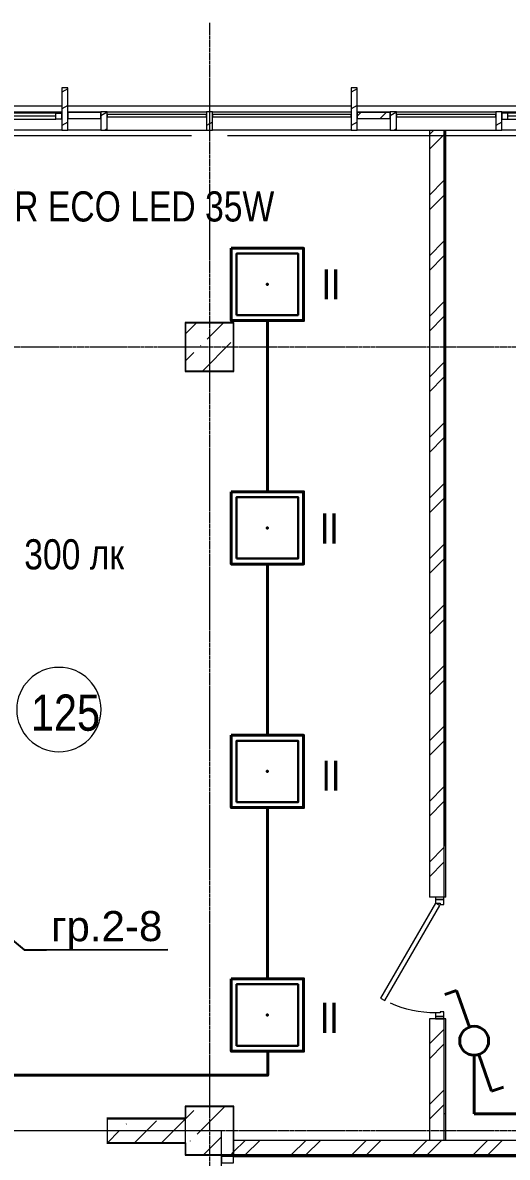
# Model space of a CAD drawing. Header units: metres. Extents: x 14298 to 227756, y -64870 to 286334.
# Drawn here: x 76513 to 80534, y -47506 to -38095 of the extents above; entities that cross this region are included whole.
import ezdxf
from ezdxf import colors
from ezdxf.entities.mleader import LeaderData, LeaderLine
from ezdxf.math import Vec2, Vec3

# ---------------------------------------------------------------- set-up
doc = ezdxf.new("R2010")
doc.units = ezdxf.units.M
doc.linetypes.add('ADSK_Линия сетки', pattern=[21, 12, -3, 3, -3])
for name, color, linetype, lineweight in [('A-AREA-IDEN', 7, 'Continuous', 9), ('A-DETL-MBND', 7, 'Continuous', 5), ('A-DOOR', 7, 'Continuous', 5), ('A-DOOR-FRAM', 7, 'Continuous', 13), ('A-FLOR', 7, 'Continuous', 5), ('A-GLAZ', 7, 'Continuous', 5), ('A-GLAZ-CURT', 7, 'Continuous', 5), ('A-GLAZ-CWMG', 7, 'Continuous', 5), ('A-WALL', 7, 'Continuous', 5), ('A-WALL-PATT', 7, 'Continuous', 18), ('I-WALL', 7, 'Continuous', 5), ('nadpisi', 84, 'Continuous', 13), ('S-COLS', 7, 'Continuous', 5), ('S-GRID', 7, 'Continuous', 9), ('раб осв', 7, 'Continuous', 40), ('ЭЛ', 250, 'Continuous', 50), ('ЭЛ.сети', 5, 'Continuous', 100)]:
    doc.layers.add(name, color=color, linetype=linetype, lineweight=lineweight)
doc.styles.add('Arial', font='arial.ttf', dxfattribs={"width": 0.8, "height": 2.5})
doc.styles.add('GOST Common_I_1', font='ARIALN.TTF', dxfattribs={"height": 300})
doc.styles.add('ISOPEUR', font='isocpeui.ttf')
pattern_1 = [(45, (0, 0), (84.19025, 308.69666), [396.875, -79.375, 3.353, -76.022])]
pattern_2 = [(30, (0, 0), (-60, 103.92305), [])]
pattern_3 = [(0, (0, 0), (812.8, 203.2), [33.528, -576.072, 33.528, -576.072, -3251.2]), (0, (0, 0), (812.8, 203.2), [-1219.2, 33.528, -1185.672, 33.528, -576.072, -1422.4]), (0, (0, 0), (812.8, 203.2), [-3048, 33.528, -372.872, 33.528, -982.472]), (120, (304.8, 101.6), (-582.37636, 602.30545), [33.528, -576.072, 33.528, -576.072, -3251.2]), (120, (304.8, 101.6), (-582.37636, 602.30545), [-1219.2, 33.528, -1185.672, 33.528, -576.072, -1422.4]), (120, (304.8, 101.6), (-582.37636, 602.30545), [-3048, 33.528, -372.872, 33.528, -982.472]), (240, (406.4, 508), (-230.42364, -805.50545), [33.528, -576.072, 33.528, -576.072, -3251.2]), (240, (406.4, 508), (-230.42364, -805.50545), [-1219.2, 33.528, -1185.672, 33.528, -576.072, -1422.4]), (240, (406.4, 508), (-230.42364, -805.50545), [-3048, 33.528, -372.872, 33.528, -982.472])]

# ---------------------------------------------------------------- blocks, each defined once
blk = doc.blocks.new('КДП АПК - КР_rvt-1-1 этаж')
at = {"layer": 'A-WALL-PATT', "lineweight": 13}
h = blk.add_hatch(dxfattribs=at)
h.set_pattern_fill('FP_125', color=256, style=0, pattern_type=2)
h.set_pattern_definition(pattern_1)
h.paths.add_polyline_path([(77862.7, -46745.6), (77862.7, -46545.6), (77212.7, -46545.6), (77212.7, -46745.6), (77304.9, -46745.6)], flags=0)
h.paths.add_polyline_path([(74212.7, -46745.6), (74212.7, -46545.6), (72262.7, -46545.6), (72262.7, -46745.6), (74131.7, -46745.6)], flags=0)
at = {"layer": 'S-COLS', "lineweight": 13}
h = blk.add_hatch(dxfattribs=at)
h.set_pattern_fill('FP_125', color=256, style=0, pattern_type=2)
h.set_pattern_definition(pattern_1)
h.paths.add_polyline_path([(78262.7, -40345.6), (78262.7, -39945.6), (77862.7, -39945.6), (77862.7, -40345.6)], flags=0)
h = blk.add_hatch(dxfattribs=at)
h.set_pattern_fill('FP_125', color=256, style=0, pattern_type=2)
h.set_pattern_definition(pattern_1)
h.paths.add_polyline_path([(78262.7, -46845.6), (78262.7, -46445.6), (77862.7, -46445.6), (77862.7, -46845.6)], flags=0)
at = {"layer": 'A-FLOR', "lineweight": 13}
for p, q in [((77912.7, -38395.6), (72212.7, -38395.6)), ((83912.7, -38395.6), (78212.7, -38395.6))]:
    blk.add_line(p, q, dxfattribs=at)
at = {"layer": 'I-WALL', "lineweight": 13}
for p, q in [((77862.7, -46545.6), (77212.7, -46545.6)), ((77212.7, -46545.6), (77212.7, -46745.6)), ((77212.7, -46745.6), (77862.7, -46745.6))]:
    blk.add_line(p, q, dxfattribs=at)
at = {"layer": 'S-COLS', "lineweight": 13}
for p, q in [((78262.7, -39945.6), (77862.7, -39945.6)), ((77862.7, -39945.6), (77862.7, -40345.6)), ((78262.7, -40345.6), (78262.7, -39945.6)), ((77862.7, -40345.6), (78262.7, -40345.6)), ((78262.7, -46445.6), (77862.7, -46445.6)), ((77862.7, -46445.6), (77862.7, -46545.6)), ((78262.7, -46845.6), (78262.7, -46445.6)), ((77862.7, -46745.6), (77862.7, -46845.6)), ((77862.7, -46845.6), (78262.7, -46845.6))]:
    blk.add_line(p, q, dxfattribs=at)
blk = doc.blocks.new('Системная панель - С остеклением-1172246-1 этаж')
at = {"layer": 'A-GLAZ-CURT', "lineweight": 13}
for p, q in [((70837.7, -38855.6), (70014.3, -38855.6)), ((70014.3, -38855.6), (70014.3, -38875.6)), ((70837.7, -38875.6), (70837.7, -38855.6)), ((70014.3, -38875.6), (70837.7, -38875.6))]:
    blk.add_line(p, q, dxfattribs=at)
blk = doc.blocks.new('M_Тент витража777 - M_Тент витража одинарное справо-2656251-1 этаж')
at = {"layer": 'A-GLAZ', "lineweight": 13}
for p, q in [((-575, -20), (-575, 30)), ((-575, 30), (-525, 30)), ((-575, 30), (-575, -20)), ((-525, 30), (-525, -20)), ((-525, 4.6), (525, 4.6)), ((525, 30), (525, -20)), ((575, 30), (525, 30)), ((575, -20), (575, 30)), ((575, -20), (575, 30)), ((-525, -20), (-575, -20)), ((525, -20), (575, -20))]:
    blk.add_line(p, q, dxfattribs=at)
at = {"layer": 'A-GLAZ'}
for p, q in [((525, 30), (-525, 30)), ((-525, -20), (525, -20))]:
    blk.add_line(p, q, dxfattribs=at)
blk = doc.blocks.new('Системная панель - С остеклением-1173074-1 этаж')
at = {"layer": 'A-GLAZ-CURT', "lineweight": 13}
for p, q in [((575, 10), (-575, 10)), ((-575, 10), (-575, -10)), ((575, -10), (575, 10)), ((-575, -10), (575, -10))]:
    blk.add_line(p, q, dxfattribs=at)
blk = doc.blocks.new('Системная панель - Сплошная-V2-1 этаж')
at = {"layer": 'A-GLAZ-CURT'}
h = blk.add_hatch(dxfattribs=at)
h.set_pattern_fill('FP_6', color=256, style=0, pattern_type=2)
h.set_pattern_definition([(45, (0, 0), (-106.06602, 106.06602), [])])
h.paths.add_polyline_path([(79561.9, -38890.6), (79561.9, -38840.6), (79287.7, -38840.6), (79287.7, -38890.6)], flags=0)
at = {"layer": 'A-GLAZ-CURT', "lineweight": 13}
for p, q in [((79561.9, -38840.6), (79287.7, -38840.6)), ((79287.7, -38840.6), (79287.7, -38890.6)), ((79561.9, -38890.6), (79561.9, -38840.6)), ((79287.7, -38890.6), (79561.9, -38890.6))]:
    blk.add_line(p, q, dxfattribs=at)
blk = doc.blocks.new('Прямоугольный импост - 50 x 450мм-V8-1 этаж')
at = {"layer": 'A-GLAZ-CWMG'}
h = blk.add_hatch(dxfattribs=at)
h.set_pattern_fill('FP_15', color=256, style=0, pattern_type=2)
h.set_pattern_definition([(150, (76862.65, 38865.64), (-60, -103.92305), [])])
h.paths.add_polyline_path([(25, -120), (-25, -120), (-25, 230), (25, 230)], flags=0)
at = {"layer": 'A-GLAZ-CWMG', "lineweight": 18}
for p, q in [((-25, 230), (25, 230)), ((-25, -120), (-25, 230)), ((25, 230), (25, -120)), ((25, -120), (-25, -120))]:
    blk.add_line(p, q, dxfattribs=at)
blk = doc.blocks.new('Прямоугольный импост - 50 x 150мм-V9-1 этаж')
at = {"layer": 'A-GLAZ-CWMG'}
h = blk.add_hatch(dxfattribs=at)
h.set_pattern_fill('FP_16', color=256, style=0, pattern_type=2)
h.set_pattern_definition([(150, (78062.65, 38865.64), (-60, -103.92305), [])])
h.paths.add_polyline_path([(25, -120), (-25, -120), (-25, 30), (25, 30)], flags=0)
at = {"layer": 'A-GLAZ-CWMG', "lineweight": 18}
for p, q in [((-25, 30), (25, 30)), ((-25, -120), (-25, 30)), ((25, 30), (25, -120)), ((25, -120), (-25, -120))]:
    blk.add_line(p, q, dxfattribs=at)
blk = doc.blocks.new('Прямоугольный импост - 50 x 450мм-V10-1 этаж')
at = {"layer": 'A-GLAZ-CWMG'}
h = blk.add_hatch(dxfattribs=at)
h.set_pattern_fill('FP_17', color=256, style=0, pattern_type=2)
h.set_pattern_definition([(150, (79262.65, 38865.64), (-60, -103.92305), [])])
h.paths.add_polyline_path([(25, -120), (-25, -120), (-25, 230), (25, 230)], flags=0)
at = {"layer": 'A-GLAZ-CWMG', "lineweight": 18}
for p, q in [((-25, 230), (25, 230)), ((-25, -120), (-25, 230)), ((25, 230), (25, -120)), ((25, -120), (-25, -120))]:
    blk.add_line(p, q, dxfattribs=at)
blk = doc.blocks.new('Прямоугольный импост - 50 x 150мм-V11-1 этаж')
at = {"layer": 'A-GLAZ-CWMG'}
h = blk.add_hatch(dxfattribs=at)
h.set_pattern_fill('FP_18', color=256, style=0, pattern_type=2)
h.set_pattern_definition([(150, (80462.65, 38865.64), (-60, -103.92305), [])])
h.paths.add_polyline_path([(-15.6, -120), (-25, -120), (-25, 30), (25, 30), (25, -120)], flags=0)
at = {"layer": 'A-GLAZ-CWMG', "lineweight": 18}
for p, q in [((-25, 30), (25, 30)), ((-25, -120), (-25, 30)), ((25, 30), (25, -120)), ((25, -120), (-25, -120))]:
    blk.add_line(p, q, dxfattribs=at)
blk = doc.blocks.new('Прямоугольный импост - 50 x 150мм-999285-1 этаж')
at = {"layer": 'A-GLAZ-CWMG'}
for p, q in [((70887.7, -38835.7), (72037.7, -38835.7)), ((72037.7, -38985.7), (70887.7, -38985.7))]:
    blk.add_line(p, q, dxfattribs=at)
blk = doc.blocks.new('Прямоугольный импост - 50 x 100мм-2599083-1 этаж')
at = {"layer": 'A-GLAZ-CWMG'}
h = blk.add_hatch(dxfattribs=at)
h.set_pattern_fill('FP_112', color=256, style=0, pattern_type=2)
h.set_pattern_definition([(300, (47500.64, 78212.65), (103.92305, 60), [])])
h.paths.add_polyline_path([(-50, 50), (-50, -50), (0, -50), (0, 50), (-41.2, 50)], flags=0)
at = {"layer": 'A-GLAZ-CWMG', "lineweight": 18}
for p, q in [((-50, 50), (-50, -50)), ((0, 50), (-50, 50)), ((0, -50), (0, 50)), ((-50, -50), (0, -50))]:
    blk.add_line(p, q, dxfattribs=at)
blk = doc.blocks.new('ПСС_Марка_помещения - Имя_2_5мм-224473-1 этаж')
at = {"layer": 'A-AREA-IDEN'}
for start, end in [(360, 180), (180, 360)]:
    blk.add_arc((-0.074, 0.039), 3.5, start, end, dxfattribs=at)
blk = doc.blocks.new('AC_Дверь_Однопольная_ДеревяннаяВнутренняя_ГОСТ6629-88 - ДГ 21-10-1263266-1 этаж')
at = {"layer": 'A-DOOR', "lineweight": 13}
for p, q in [((-455, 60), (333.1, 515)), ((353.1, 480.4), (-435, 25.4)), ((333.1, 515), (353.1, 480.4)), ((-435, 25.4), (-455, 60))]:
    blk.add_line(p, q, dxfattribs=at)
at = {"layer": 'A-DOOR', "lineweight": 18}
for p, q in [((-505, 60), (-485, 60)), ((-505, -10), (-505, 60)), ((-485, 60), (-485, -10)), ((485, 60), (505, 60)), ((485, -10), (485, 60)), ((505, 60), (505, -10)), ((-485, -10), (-505, -10)), ((505, -10), (485, -10))]:
    blk.add_line(p, q, dxfattribs=at)
at = {"layer": 'A-DOOR'}
blk.add_arc((-455, 60), 910, 0, 24.26352, dxfattribs=at)
at = {"layer": 'A-DOOR-FRAM'}
for p, q in [((-485, 60), (-455, 60)), ((-485, -10), (-485, 60)), ((-455, 60), (-455, 20)), ((-455, 20), (-445, 20)), ((-445, 20), (-445, -10)), ((445, 20), (455, 20)), ((445, -10), (445, 20)), ((455, 60), (485, 60)), ((455, 20), (455, 60)), ((485, 60), (485, -10)), ((-445, -10), (-485, -10)), ((485, -10), (445, -10))]:
    blk.add_line(p, q, dxfattribs=at)
blk = doc.blocks.new('ARS.R UNI LED')
at = {"color": 5, "lineweight": 30, "ltscale": 100}
blk.add_lwpolyline([(2913222.7, 2072748.5), (2913732.7, 2072748.5), (2913732.7, 2073258.5), (2913222.7, 2073258.5)], close=True, dxfattribs=at)
at = {"color": 0, "lineweight": 40, "ltscale": 100}
blk.add_point((2913477.7, 2073003.5), dxfattribs=at)
at = {"layer": 'ЭЛ', "color": 5, "lineweight": 40, "ltscale": 10}
blk.add_lwpolyline([(2913177.7, 2073303.5), (2913777.7, 2073303.5), (2913777.7, 2072703.5), (2913177.7, 2072703.5)], close=True, dxfattribs=at)
blk = doc.blocks.new('перекл. 2 клав. скрыт.')
at = {"layer": 'раб осв', "color": 0, "lineweight": 40}
for points in [[(-501557.3, 8734.7), (-501459.4, 8768.8)], [(-501459.4, 8768.8), (-501353.6, 8464.7)], [(-501274.8, 8238), (-501169, 7933.9)], [(-501169, 7933.9), (-501071.1, 7967.9)]]:
    blk.add_lwpolyline(points, dxfattribs=at)
blk.add_circle((-501314.2, 8351.3), 120, dxfattribs=at)

msp = doc.modelspace()

# ---------------------------------------------------------------- hatches: boundary and pattern name
at = {"lineweight": 13}
h = msp.add_hatch(dxfattribs=at)
h.set_pattern_fill('ANSI32', scale=30)
h.paths.add_polyline_path([(74889.6532, -47285.6443), (74215.6532, -47285.6443), (74215.6532, -47388.6443), (74889.6532, -47388.6443)])
h.paths.add_polyline_path([(77209.6532, -47285.6443), (77212.6532, -47285.6443), (77212.6532, -47388.6443), (77212.6532, -47385.6443), (77209.6532, -47388.6443)])
at = {"layer": 'A-GLAZ-CWMG', "lineweight": 15}
h = msp.add_hatch(dxfattribs=at)
h.set_pattern_fill('FP_5', color=256, style=0, pattern_type=2)
h.set_pattern_definition(pattern_2)
h.paths.add_polyline_path([(77214.3111, -38985.6677), (77214.3111, -38835.6677), (77161.9076, -38835.6677), (77161.9076, -38985.6677)], flags=0)
h = msp.add_hatch(dxfattribs=at)
h.set_pattern_fill('FP_5', color=256, style=0, pattern_type=2)
h.set_pattern_definition(pattern_2)
h.paths.add_polyline_path([(79614.3111, -38985.6677), (79614.3111, -38835.6677), (79561.9076, -38835.6677), (79561.9076, -38985.6677)], flags=0)
at = {"layer": 'A-WALL-PATT', "lineweight": 15}
h = msp.add_hatch(dxfattribs=at)
h.set_pattern_fill('FP_1', color=256, style=0, pattern_type=2)
h.set_pattern_definition([(45, (10285.2, -9e-11), (-251.4472, 251.4472), []), (45, (10285.2, 381), (-251.4472, 251.4472), [])])
h.paths.add_polyline_path([(79957.8418, -44925.6443), (80007.8418, -44925.6443), (80007.8418, -38985.6443), (79887.8418, -38985.6443), (79887.8418, -44925.6443)])
h.paths.add_polyline_path([(79887.8418, -45348.6443), (80007.8418, -45348.6443), (80007.8418, -44926.5899), (79887.8418, -44926.5899)])
h.paths.add_polyline_path([(80007.8418, -46358.6443), (79887.8418, -46358.6443), (79887.8418, -47365.6443), (80007.8418, -47365.6443)])
h = msp.add_hatch(dxfattribs=at)
h.set_pattern_fill('FP_81', color=256, style=0, pattern_type=2)
h.set_pattern_definition([(0, (10285.19, -9e-11), (812.8, 203.2), [33.528, -576.072, 33.528, -576.072, -3251.2]), (0, (10285.19, -9e-11), (812.8, 203.2), [-1219.2, 33.528, -1185.672, 33.528, -576.072, -1422.4]), (0, (10285.19, -9e-11), (812.8, 203.2), [-3048, 33.528, -372.872, 33.528, -982.472]), (120, (10589.99, 101.6), (-582.37636, 602.30545), [33.528, -576.072, 33.528, -576.072, -3251.2]), (120, (10589.99, 101.6), (-582.37636, 602.30545), [-1219.2, 33.528, -1185.672, 33.528, -576.072, -1422.4]), (120, (10589.99, 101.6), (-582.37636, 602.30545), [-3048, 33.528, -372.872, 33.528, -982.472]), (240, (10691.59, 508), (-230.42364, -805.50545), [33.528, -576.072, 33.528, -576.072, -3251.2]), (240, (10691.59, 508), (-230.42364, -805.50545), [-1219.2, 33.528, -1185.672, 33.528, -576.072, -1422.4]), (240, (10691.59, 508), (-230.42364, -805.50545), [-3048, 33.528, -372.872, 33.528, -982.472])])
h.paths.add_polyline_path([(80019.8418, -47365.6443), (80019.8418, -45935.6443), (80007.8418, -45935.6443), (80007.8418, -47365.6443)], flags=0)
h.paths.add_polyline_path([(80019.8418, -44925.6443), (80019.8418, -38985.6677), (80007.8418, -38985.6677), (80007.8418, -44925.6443)], flags=0)
h = msp.add_hatch(dxfattribs=at)
h.set_pattern_fill('FP_81', color=256, style=0, pattern_type=2)
h.set_pattern_definition(pattern_3)
h.paths.add_polyline_path([(78262.6532, -47353.6443), (78265.6532, -47353.6443), (78265.6532, -47082.6443), (78262.6532, -47082.6443), (78262.6532, -47186.7648)], flags=0)
h = msp.add_hatch(dxfattribs=at)
h.set_pattern_fill('FP_1', color=256, style=0, pattern_type=2)
h.set_pattern_definition([(45, (0, 0), (-251.4472, 251.4472), []), (45, (0, 381), (-251.4472, 251.4472), [])])
h.paths.add_polyline_path([(81533.9454, -47485.6443), (81533.9454, -47365.6443), (78262.6532, -47365.6443), (78262.6532, -47485.6443)])
h.paths.add_polyline_path([(82543.9454, -47365.6443), (82543.9454, -47485.6443), (83862.6532, -47485.6443), (83862.6532, -47365.6443)])
h = msp.add_hatch(dxfattribs=at)
h.set_pattern_fill('FP_81', color=256, style=0, pattern_type=2)
h.set_pattern_definition(pattern_3)
h.paths.add_polyline_path([(77862.6532, -47488.6443), (78162.6532, -47488.6443), (78162.6532, -47485.6443), (77862.6532, -47485.6443)], flags=0)
h = msp.add_hatch(dxfattribs=at)
h.set_pattern_fill('FP_81', color=256, style=0, pattern_type=2)
h.set_pattern_definition(pattern_3)
h.paths.add_polyline_path([(83651.4765, -47497.6443), (83862.6532, -47497.6443), (83862.6532, -47485.6443), (78262.6532, -47485.6443), (78262.6532, -47497.6443), (82593.7199, -47497.6443)], flags=0)
h = msp.add_hatch(dxfattribs=at)
h.set_pattern_fill('FP_81', color=256, style=0, pattern_type=2)
h.set_pattern_definition(pattern_3)
h.paths.add_polyline_path([(83862.6532, -47500.6443), (83862.6532, -47497.6443), (78262.6532, -47497.6443), (78262.6532, -47500.6443), (83651.4765, -47500.6443)], flags=0)

# ---------------------------------------------------------------- linework, layer by layer
at = {"lineweight": 13}
for p, q in [((80022.8418, -45348.6443), (79887.8418, -45348.6443)), ((80022.8418, -46358.6443), (79887.8418, -46358.6443))]:
    msp.add_line(p, q, dxfattribs=at)
msp.add_lwpolyline([(78162.6532, -47285.6443), (74889.6532, -47285.6443), (74889.6532, -50082.0127), (78162.6532, -50082.0127)], close=True, dxfattribs=at)
at = {"layer": 'A-DETL-MBND', "lineweight": 15}
for p, q in [((74487.6532, -38785.6443), (76837.6532, -38785.6443)), ((76887.6532, -38785.6443), (79237.6532, -38785.6443)), ((77214.3111, -38835.6677), (78037.6532, -38835.6677)), ((79287.6532, -38785.6443), (85695.5434, -38785.6443)), ((79614.3111, -38835.6677), (80437.6532, -38835.6677)), ((77214.3111, -38985.6677), (78037.6532, -38985.6677)), ((79614.3111, -38985.6677), (79887.8418, -38985.6677)), ((79887.8418, -38985.6677), (80437.6532, -38985.6677))]:
    msp.add_line(p, q, dxfattribs=at)
at = {"layer": 'A-FLOR', "lineweight": 15}
for p, q in [((77862.6532, -47385.6443), (77862.6532, -47186.7648)), ((78262.6532, -47353.6443), (78262.6532, -47365.6443)), ((78262.6532, -47485.6443), (78162.6532, -47485.6443))]:
    msp.add_line(p, q, dxfattribs=at)
at = {"layer": 'A-GLAZ-CWMG', "lineweight": 15}
for p, q in [((76887.6532, -38835.6677), (77161.9076, -38835.6677)), ((77161.9076, -38840.6443), (76887.6532, -38840.6443)), ((76887.6532, -38840.6443), (76887.6532, -38890.6443)), ((77214.3111, -38835.6677), (77161.9076, -38835.6677)), ((77161.9076, -38835.6677), (77161.9076, -38985.6677)), ((77161.9076, -38890.6443), (77161.9076, -38840.6443)), ((77214.3111, -38985.6677), (77214.3111, -38835.6677)), ((79287.6532, -38835.6677), (79561.9076, -38835.6677)), ((79614.3111, -38835.6677), (79561.9076, -38835.6677)), ((79561.9076, -38835.6677), (79561.9076, -38985.6677)), ((79614.3111, -38985.6677), (79614.3111, -38835.6677)), ((76887.6532, -38890.6443), (77161.9076, -38890.6443)), ((77161.9076, -38985.6677), (76887.6532, -38985.6677)), ((77161.9076, -38985.6677), (77214.3111, -38985.6677)), ((79561.9076, -38985.6677), (79287.6532, -38985.6677)), ((79561.9076, -38985.6677), (79614.3111, -38985.6677))]:
    msp.add_line(p, q, dxfattribs=at)
at = {"layer": 'A-WALL', "lineweight": 15}
for p, q in [((79887.8418, -38985.6443), (79887.8418, -45348.6443)), ((80007.8418, -38985.6443), (80007.8418, -45348.6443)), ((80019.8418, -44925.6443), (80019.8418, -38985.6677)), ((80022.8418, -45348.6443), (80022.8418, -38985.6677)), ((78265.6532, -40582.6443), (77859.6532, -40582.6443)), ((77859.6532, -40582.6443), (77859.6532, -40988.6443)), ((77862.6532, -40585.6443), (78262.6532, -40585.6443)), ((77862.6532, -40985.6443), (77862.6532, -40585.6443)), ((78262.6532, -40585.6443), (78262.6532, -40985.6443)), ((78265.6532, -40988.6443), (78265.6532, -40582.6443)), ((77859.6532, -40988.6443), (78265.6532, -40988.6443)), ((78262.6532, -40985.6443), (77862.6532, -40985.6443)), ((79887.8418, -46358.6443), (79887.8418, -47365.6443)), ((80007.8418, -46358.6443), (80007.8418, -47368.6443)), ((80022.8418, -47367.9002), (80022.8418, -46358.6443)), ((78265.6532, -47082.6443), (77859.6532, -47082.6443)), ((77859.6532, -47082.6443), (77859.6532, -47182.6443)), ((77862.6532, -47085.6443), (78262.6532, -47085.6443)), ((77862.6532, -47185.6443), (77862.6532, -47085.6443)), ((78262.6532, -47085.6443), (78262.6532, -47365.6443)), ((78265.6532, -47350.6443), (78265.6532, -47082.6443)), ((77859.6532, -47182.6443), (77209.6532, -47182.6443)), ((77212.6532, -47185.6443), (77862.6532, -47185.6443)), ((77209.6532, -47388.6443), (77859.6532, -47388.6443)), ((77862.6532, -47385.6443), (77212.6532, -47385.6443)), ((77859.6532, -47388.6443), (77859.6532, -47488.6443)), ((77862.6532, -47485.6443), (77862.6532, -47385.6443)), ((78265.6532, -47365.6443), (78262.6532, -47365.6443)), ((78262.6532, -47365.6443), (78262.6532, -47485.6443)), ((81533.9454, -47365.6443), (78265.6532, -47365.6443)), ((77859.6532, -47488.6443), (78162.6532, -47488.6443)), ((78162.6532, -47485.6443), (77862.6532, -47485.6443)), ((78162.6532, -47488.6443), (78162.6532, -47485.6443)), ((78262.6532, -47485.6443), (78262.6532, -47485.6443)), ((78262.6532, -47485.6443), (78262.6532, -47497.6443)), ((81533.9454, -47485.6443), (78262.6532, -47485.6443)), ((83862.6532, -47497.6443), (78262.6532, -47497.6443)), ((78262.6532, -47500.6443), (84262.6532, -47500.6443))]:
    msp.add_line(p, q, dxfattribs=at)
at = {"layer": 'S-GRID', "linetype": 'ADSK_Линия сетки', "lineweight": 15}
for p, q in [((78062.6532, -38095.4453), (78062.6532, -64052.4737)), ((95458.7083, -40785.6443), (29247.2594, -40785.6443)), ((95458.7083, -47285.6443), (45468.1606, -47285.6443))]:
    msp.add_line(p, q, dxfattribs=at)
at = {"layer": 'раб осв', "color": 0, "lineweight": 40}
for points in [[(78542.6532, -41985.6443), (78542.6532, -40565.6443)], [(78542.6532, -44005.6443), (78542.6532, -42585.6443)], [(78542.6532, -46025.6443), (78542.6532, -44605.6443)], [(75147.303, -47715.6443), (75147.303, -46825.6443), (75147.303, -46825.6443), (75529.7104, -46825.6443), (75529.7104, -46625.6443), (75529.7104, -46825.6443), (78546.0511, -46825.6443), (78546.0511, -46625.6443)], [(80258.6598, -46659.6166), (80258.6598, -47146.7521)], [(81013.258, -47146.7521), (80258.6598, -47146.7521)]]:
    msp.add_lwpolyline(points, dxfattribs=at)

# ---------------------------------------------------------------- block references
at = {"lineweight": 13}
msp.add_blockref('КДП АПК - КР_rvt-1-1 этаж', (0, -639.2559), dxfattribs=at)
at = {"layer": 'A-AREA-IDEN', "lineweight": 15, "xscale": 99.99999999999993, "yscale": 99.99999999999993, "zscale": 99.99999999999993}
msp.add_blockref('ПСС_Марка_помещения - Имя_2_5мм-224473-1 этаж', (76820.7279, -43796.1407), dxfattribs=at)
at = {"layer": 'A-DOOR', "color": 8, "lineweight": 15, "true_color": 0x7f7f7f, "xscale": -1, "rotation": 90.00000000000007}
msp.add_blockref('AC_Дверь_Однопольная_ДеревяннаяВнутренняя_ГОСТ6629-88 - ДГ 21-10-1263266-1 этаж', (79997.8418, -45853.6443), dxfattribs=at)
at = {"layer": 'A-GLAZ', "lineweight": 15, "rotation": 180}
for p in [(76262.6532, -38865.6443), (81062.6532, -38865.6443)]:
    msp.add_blockref('M_Тент витража777 - M_Тент витража одинарное справо-2656251-1 этаж', p, dxfattribs=at)
at = {"layer": 'A-GLAZ-CURT', "lineweight": 15}
for name, p in [('Системная панель - С остеклением-1172246-1 этаж', (7200, 0)), ('Системная панель - Сплошная-V2-1 этаж', (0, 0)), ('Системная панель - С остеклением-1172246-1 этаж', (9600, 0))]:
    msp.add_blockref(name, p, dxfattribs=at)
at = {"layer": 'A-GLAZ-CURT', "lineweight": 15, "rotation": 180}
msp.add_blockref('Системная панель - С остеклением-1173074-1 этаж', (78662.6532, -38865.6443), dxfattribs=at)
at = {"layer": 'A-GLAZ-CWMG', "lineweight": 15, "extrusion": (0, 0, -1)}
for name, p in [('Прямоугольный импост - 50 x 450мм-V8-1 этаж', (-76862.6532, -38865.6443)), ('Прямоугольный импост - 50 x 450мм-V10-1 этаж', (-79262.6532, -38865.6443)), ('Прямоугольный импост - 50 x 150мм-V9-1 этаж', (-78062.6532, -38865.6443)), ('Прямоугольный импост - 50 x 150мм-V11-1 этаж', (-80462.6532, -38865.6443))]:
    msp.add_blockref(name, p, dxfattribs=at)
at = {"layer": 'A-GLAZ-CWMG', "lineweight": 15}
for p in [(4800, 0), (7200, 0), (9600, 0)]:
    msp.add_blockref('Прямоугольный импост - 50 x 150мм-999285-1 этаж', p, dxfattribs=at)
at = {"layer": 'A-GLAZ-CWMG', "lineweight": 15, "rotation": 90}
msp.add_blockref('Прямоугольный импост - 50 x 100мм-2599083-1 этаж', (78212.6532, -47500.6443), dxfattribs=at)
at = {"layer": 'раб осв', "color": 0, "lineweight": 40, "ltscale": 100}
for p in [(-2834935.0519, -2113269.1934), (-2834935.0519, -2115289.1934), (-2834935.0519, -2117309.1934), (-2834935.0519, -2119329.1934)]:
    msp.add_blockref('ARS.R UNI LED', p, dxfattribs=at)
at = {"layer": 'раб осв', "color": 0, "lineweight": 40}
msp.add_blockref('перекл. 2 клав. скрыт.', (581572.8565, -54890.939), dxfattribs=at)

# ---------------------------------------------------------------- texts
at = {"layer": 'A-AREA-IDEN', "lineweight": 15, "insert": (76581.0436, -43667.6808), "char_height": 300, "width": 577.215, "attachment_point": 1, "style": 'GOST Common_I_1'}
msp.add_mtext('125', dxfattribs=at)
at = {"layer": 'nadpisi', "color": 7, "char_height": 250, "style": 'Arial'}
for s, insert, width, attachment_point in [('9 PRS/R ECO LED 35W', (77078.5763, -39621.1323), 3236.76957, 5), ('II', (78993.0411, -40141.0021), 130.841471, 1), ('II', (78978.9536, -42166.0452), 130.841471, 1), ('300 лк', (76525.1557, -42379.7544), 1402.065175, 1), ('II', (78992.6707, -44215.8382), 130.841471, 1), ('II', (78978.9536, -46224.4984), 130.841471, 1)]:
    msp.add_mtext(s, dxfattribs=dict(at, insert=insert, width=width, attachment_point=attachment_point))

# ---------------------------------------------------------------- next in the draw order: leaders
at = {"layer": 'ЭЛ.сети', "color": 0, "lineweight": 5}
ml = msp.add_multileader_mtext('Standard', dxfattribs=at)
ml.set_content('{\\fArial|b0|i0|c204|p34;гр.2-8}', style='ISOPEUR')
ml.set_leader_properties()
ml.build(insert=Vec2(0, 0))
ml.multileader.update_dxf_attribs({"text_left_attachment_type": 6, "text_right_attachment_type": 6, "dogleg_length": 100, "arrow_head_size": 250})
ctx = ml.context
ctx.base_point, ctx.char_height, ctx.arrow_head_size, ctx.landing_gap_size, ctx.plane_origin, ctx.plane_x_axis, ctx.plane_y_axis = Vec3(76711.3437, -45783.818), 250, 250, 37.4122, Vec3(17752.574, -4832.166), Vec3(0.999998436, 0.001768603), Vec3(-0.001768603, 0.999998436)
ctx.left_attachment, ctx.right_attachment = 6, 6
notes = []
notes.append((ctx, [(0, (1, 1, 0), (76524.2831, -45784.1488), (0.999998436, 0.001768603), 187.0608, [(0, [(75522.6532, -44957.3322)], 0, [])])]))
ctx.mtext.insert, ctx.mtext.text_direction, ctx.mtext.rotation, ctx.mtext.line_spacing_factor, ctx.mtext.flow_direction = Vec3(76748.1909, -45464.3458), Vec3(0.999998436, 0.001768603), 0.001768604, 0.8, 5
ctx.mtext.has_bg_fill, ctx.mtext.bg_color, ctx.mtext.bg_scale_factor, ctx.mtext.bg_transparency, ctx.mtext.use_window_bg_color = 1, -1073741824, 1, 0, 1
for ctx, leaders in notes:
    for number, flags, end, landing, length, lines in leaders:
        leader = LeaderData()
        leader.index, (leader.has_last_leader_line, leader.has_dogleg_vector, leader.attachment_direction) = number, flags
        leader.last_leader_point, leader.dogleg_vector, leader.dogleg_length = Vec3(end), Vec3(landing), length
        for number, points, colour, breaks in lines:
            line = LeaderLine()
            line.index, line.vertices, line.color, line.breaks = number, Vec3.list(points), colors.encode_raw_color(colour), breaks
            leader.lines.append(line)
        ctx.leaders.append(leader)

doc.saveas('drawing.dxf')
